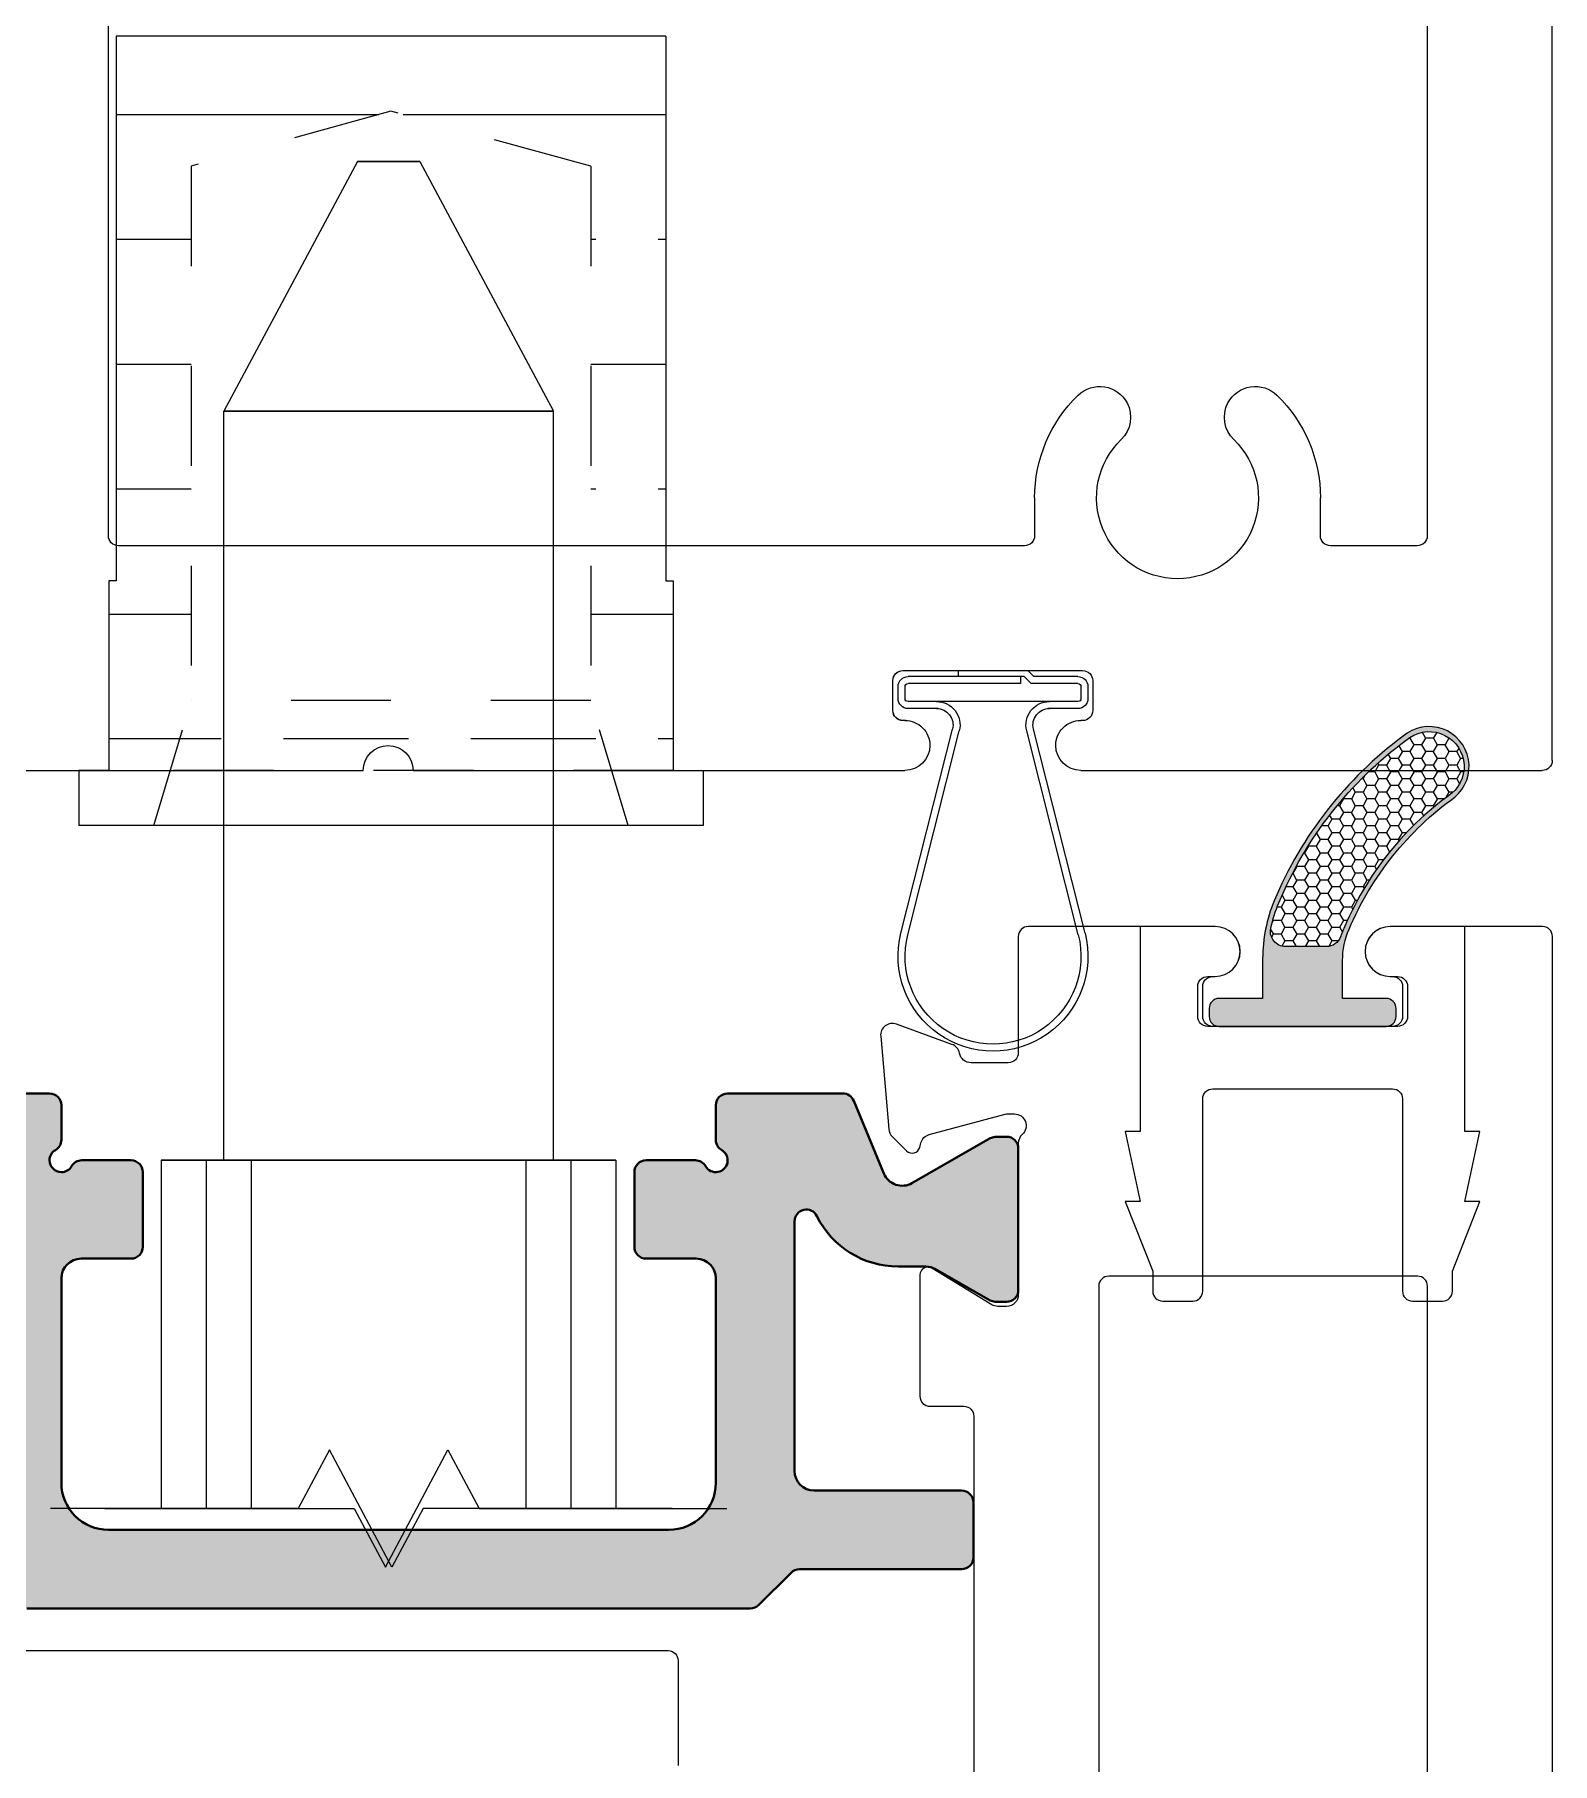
# Model space of a CAD drawing. Extents: x -87 to 44, y -173 to 76.
# Drawn here: x -0.186 to 1.333, y -3.901 to -2.17 of the extents above; entities that cross this region are included whole.
import ezdxf

# ---------------------------------------------------------------- set-up
doc = ezdxf.new("R2010")
doc.units = 0
doc.header["$MEASUREMENT"] = 0
doc.linetypes.add('C', pattern=[0])
doc.linetypes.add('HIDDEN2', pattern=[0.1875, 0.125, -0.0625])
doc.layers.get('0').update_dxf_attribs({"linetype": 'CONTINUOUS'})
for name, color, linetype in [('FRAME', 1, 'CONTINUOUS'), ('HANDLE_SET', 7, 'CONTINUOUS'), ('INERTIA', 7, 'CONTINUOUS'), ('Part', 7, 'CONTINUOUS'), ('VENT', 5, 'CONTINUOUS')]:
    doc.layers.add(name, color=color, linetype=linetype)
pattern_1 = [(0, (0, 0), (0, 0.25), []), (0, (0, 0.125), (0, 0.25), [0.125, -0.0625])]

# ---------------------------------------------------------------- blocks, each defined once
blk = doc.blocks.new('FGSFG FG')
at = {"layer": 'HANDLE_SET', "color": 7}
for p, q in [((-67.66218615209425, 44.74863545115808), (-67.66218615209425, 43.99863545115809)), ((-67.33218615209427, 44.74863545115808), (-67.33218615209427, 43.99863545115809)), ((-67.52842615209426, 43.74863545115809), (-67.66218615209425, 43.99863545115809)), ((-67.33218615209427, 43.99863545115809), (-67.66218615209425, 43.99863545115809)), ((-67.46594615209426, 43.74863545115809), (-67.33218615209427, 43.99863545115809)), ((-67.46594615209426, 43.74863545115809), (-67.52842615209426, 43.74863545115809))]:
    blk.add_line(p, q, dxfattribs=at)
at = {"layer": 'INERTIA', "color": 7}
for p, q in [((-67.53166126501026, 45.09719840412938), (-67.50040828054512, 45.15593900562939)), ((-67.50040828054512, 45.15593900562939), (-67.4379023116148, 45.0384578026294)), ((-67.78105716601192, 45.09719839607058), (-67.53166126501026, 45.09719840412938)), ((-67.72468615209425, 44.74863545115809), (-67.72468615209425, 45.09719840412938)), ((-67.63468615209425, 44.74863545115809), (-67.63468615209425, 45.09719840412938)), ((-67.4379023116148, 45.0384578026294), (-67.40664932714964, 45.09719840412938)), ((-67.40664932714964, 45.09719840412938), (-67.15869376219044, 45.09719840412938)), ((-67.31468615209425, 44.74863545115809), (-67.31468615209425, 45.09719840412938)), ((-67.26968615209425, 44.74863545115809), (-67.26968615209425, 45.09719840412938)), ((-67.72468615209425, 44.74863545115809), (-67.26968615209425, 44.74863545115809))]:
    blk.add_line(p, q, dxfattribs=at)
blk = doc.blocks.new('25058 BOM')
for p, q in [((683.0746507635472, 59.61147890508381), (683.0746507635472, 59.59947890508381)), ((683.0816507635473, 59.61147890508381), (683.0816507635473, 59.59947890508381)), ((683.0846507635472, 59.6214789050838), (683.1286517635472, 59.6214789050838)), ((683.0846507635472, 59.61447890508381), (683.131551600227, 59.61447890508381)), ((683.1346507635473, 59.62747890508381), (683.1286517635472, 59.6214789050838)), ((683.1385504335603, 59.6214789050838), (683.131551600227, 59.61447890508381)), ((683.2046517635472, 59.62747890508381), (683.1346507635473, 59.62747890508381)), ((683.1385504335603, 59.6214789050838), (683.2546507635473, 59.6214789050838)), ((683.142078288618, 59.6214789050838), (683.142078288618, 59.61447890508381)), ((683.142078288618, 59.61447890508381), (683.2546507635473, 59.61447890508381)), ((683.2046517635472, 59.62747890508381), (683.2046517635472, 59.6214789050838)), ((683.2576507635472, 59.59947890508381), (683.2576507635472, 59.61147890508381)), ((683.2646507635473, 59.59947890508381), (683.2646507635473, 59.61147890508381)), ((683.0846507635472, 59.59647890508381), (683.1146736117528, 59.59647890508381)), ((683.1131672215495, 59.59647890508381), (683.2546507635473, 59.59647890508381)), ((683.0846507635472, 59.58947890508381), (683.1146736117528, 59.58947890508381)), ((683.2246289153418, 59.58947890508381), (683.2546507635473, 59.58947890508381)), ((683.0775465766021, 59.36475392694702), (683.1291488797368, 59.568956269003)), ((683.0843332377453, 59.36303892533605), (683.1359355408802, 59.56724126739202)), ((683.2549692893491, 59.36303892533605), (683.2033669862144, 59.56724126739202)), ((683.2617559504924, 59.36475392694702), (683.2101536473576, 59.568956269003))]:
    blk.add_line(p, q)
for centre, radius, start, end in [((683.0846507635472, 59.61147890508381), 0.01, 90, 180), ((683.0846507635472, 59.61147890508381), 0.003000000000000001, 90, 180), ((683.2546507635473, 59.61147890508381), 0.01, 0, 90), ((683.2546507635473, 59.61147890508381), 0.003000000000000001, 0, 90), ((683.0846507635472, 59.59947890508381), 0.01, 180, 270), ((683.0846507635472, 59.59947890508381), 0.003000000000000001, 180, 270), ((683.1131672215495, 59.57299486308607), 0.02348404199774125, 345.8181526709359, 90), ((683.226135305545, 59.57299486308607), 0.02348404199774134, 90, 194.1818473290641), ((683.2546507635473, 59.59947890508381), 0.01, 270, 0), ((683.2546507635473, 59.59947890508381), 0.003000000000000001, 270, 0), ((683.1131672215495, 59.57299486308607), 0.01648404199774125, 345.8181526709359, 90), ((683.226135305545, 59.57299486308607), 0.01648404199774134, 90, 194.1818473290641), ((683.1696512635472, 59.34147890508381), 0.095, 165.8181526709351, 14.18184732906528), ((683.1696512635472, 59.34147890508381), 0.088, 165.8181526709351, 14.18184732906528)]:
    blk.add_arc(centre, radius, start, end)
blk = doc.blocks.new('FADFADFFA DF')
h = blk.add_hatch()
h.set_pattern_fill('BRASS', color=256)
h.set_pattern_definition(pattern_1)
h.paths.add_polyline_path([(-67.25968615209426, 44.3096388057593), (-67.73468615209426, 44.3096388057593), (-67.71818615209426, 44.2546388057593), (-67.27618615209425, 44.2546388057593)])
h.paths.add_polyline_path([(-67.73468615209426, 44.3096388057593), (-67.80968615209426, 44.3096388057593), (-67.80968615209426, 44.2546388057593), (-67.77968615209426, 44.2546388057593), (-67.71818615209426, 44.2546388057593)])
h.paths.add_polyline_path([(-67.18468615209426, 44.3096388057593), (-67.25968615209426, 44.3096388057593), (-67.27618615209425, 44.2546388057593), (-67.21468615209426, 44.2546388057593), (-67.18468615209426, 44.2546388057593)])
h = blk.add_hatch()
h.set_pattern_fill('BRASS', color=256)
h.set_pattern_definition(pattern_1)
h.paths.add_polyline_path([(-67.27618615209425, 44.2546388057593), (-67.71818615209426, 44.2546388057593), (-67.69718615209426, 44.1846388057593), (-67.29718615209424, 44.1846388057593)])
h.paths.add_polyline_path([(-67.25968615209426, 44.3096388057593), (-67.73468615209426, 44.3096388057593), (-67.71818615209426, 44.2546388057593), (-67.27618615209425, 44.2546388057593)])
h = blk.add_hatch()
h.set_pattern_fill('BRASS', color=256)
h.set_pattern_definition(pattern_1)
h.paths.add_polyline_path([(-67.21468615209426, 44.2546388057593), (-67.27618615209425, 44.2546388057593), (-67.29718615209424, 44.1846388057593), (-67.29718615209424, 43.64963880575931), (-67.49718615209426, 43.5946388057593), (-67.69718615209426, 43.6496388057593), (-67.69718615209428, 44.18463880575935), (-67.71818615209426, 44.2546388057593), (-67.77968615209426, 44.2546388057593), (-67.77968615209426, 44.0646388057593), (-67.77218615209425, 44.0646388057593), (-67.77218615209425, 43.51963880575931), (-67.22218615209427, 43.51963880575931), (-67.22218615209427, 44.0646388057593), (-67.21468615209426, 44.0646388057593)])
h = blk.add_hatch()
h.set_pattern_fill('BRASS', color=256)
h.set_pattern_definition(pattern_1)
h.paths.add_polyline_path([(-67.27618615209425, 44.2546388057593), (-67.71818615209426, 44.2546388057593), (-67.69718615209426, 44.1846388057593), (-67.29718615209424, 44.1846388057593)], flags=17)
at = {"layer": 'INERTIA', "color": 7}
for p, q in [((-67.80968615209426, 44.3096388057593), (-67.18468615209426, 44.3096388057593)), ((-67.80968615209426, 44.2546388057593), (-67.80968615209426, 44.3096388057593)), ((-67.18468615209426, 44.2546388057593), (-67.18468615209426, 44.3096388057593)), ((-67.77968615209426, 44.2546388057593), (-67.80968615209426, 44.2546388057593)), ((-67.77968615209426, 44.0646388057593), (-67.77968615209426, 44.2546388057593)), ((-67.21468615209426, 44.0646388057593), (-67.21468615209426, 44.2546388057593)), ((-67.21468615209426, 44.2546388057593), (-67.18468615209426, 44.2546388057593)), ((-67.77218615209425, 44.0646388057593), (-67.77968615209426, 44.0646388057593)), ((-67.77218615209425, 43.51963880575931), (-67.77218615209425, 44.0646388057593)), ((-67.22218615209427, 43.51963880575931), (-67.22218615209427, 44.0646388057593)), ((-67.22218615209427, 44.0646388057593), (-67.21468615209426, 44.0646388057593)), ((-67.77218615209426, 43.51963880575931), (-67.22218615209427, 43.51963880575931))]:
    blk.add_line(p, q, dxfattribs=at)
at = {"layer": 'INERTIA', "color": 7, "linetype": 'HIDDEN2', "ltscale": 0.5}
for p, q in [((-67.73468615209426, 44.3096388057593), (-67.69718615209426, 44.1846388057593)), ((-67.25968615209426, 44.3096388057593), (-67.29718615209424, 44.1846388057593)), ((-67.77968615209426, 44.2546388057593), (-67.21468615209426, 44.2546388057593)), ((-67.69718615209429, 44.1846388057593), (-67.29718615209424, 44.1846388057593)), ((-67.69718615209426, 43.64963880575931), (-67.69718615209428, 44.18463880575931)), ((-67.29718615209424, 43.6496388057593), (-67.29718615209424, 44.18463880575932)), ((-67.69718615209426, 43.6496388057593), (-67.49718615209426, 43.5946388057593)), ((-67.49718615209426, 43.5946388057593), (-67.29718615209426, 43.6496388057593))]:
    blk.add_line(p, q, dxfattribs=at)
blk = doc.blocks.new('25196')
h = blk.add_hatch(color=256)
h.dxf.hatch_style = 1
h.paths.add_polyline_path([(-0.0835000000000008, 0, 0.414213562373095), (-0.0934999999999988, -0.00999999999999801), (-0.0934999999999988, -0.01800000000000068, 0.414213562373095), (-0.0835000000000008, -0.02799999999999869), (-0.03999999999999915, -0.02799999999999869), (-0.03999999999999915, -0.05785786437627038), (-0.03999999999999915, -0.06594732452941329, -0.101269969250912), (-0.04643100417474755, -0.09737347372501143, -0.1373134445494965), (-0.1522745511964061, -0.2294751011726532, 1.008481109248399), (-0.1004823336566604, -0.2904432055484764, 0.1352418904348582), (0.02843659280805078, -0.1257235416071723, 0.09912861590021499), (0.03999999999999912, -0.06797140076635715), (0.03999999999999915, -0.05785786437627038), (0.03999999999999915, -0.02800000000000225), (0.08349999999999724, -0.02800000000000225, 0.414213562373095), (0.0934999999999988, -0.01800000000000068), (0.0934999999999988, -0.01000000000000334, 0.4142135623730949), (0.08349999999999547, 0)])
h.paths.add_polyline_path([(0.01715917121256118, -0.07999999999999266, -0.4769757243821136), (0.03183138327555873, -0.09811868452696117, -0.04647921464780781), (0.0238220397144443, -0.1237984702458415, -0.1353680807655825), (-0.1036145827353818, -0.2865410750086921, -1.008549315805216), (-0.1492050365935049, -0.233426524955751, 0.1455754414467376), (-0.03786737528095366, -0.08958174200962173, -0.309671405896239), (-0.02388014966793934, -0.08000000000000185), (-0.01785786437626768, -0.0799999999999983)], flags=16)
h = blk.add_hatch()
h.set_pattern_fill('HONEY', color=256, scale=0.0625)
h.set_pattern_definition([(0, (45.46243526074674, 20.43142425174361), (0.01171875, 0.006765823467065927), [0.0078125, -0.015625]), (120, (45.46243526074674, 20.43142425174361), (-0.01171875, 0.006765823467065928), [0.007812499999999999, -0.015625]), (59.99999999999999, (45.46243526074674, 20.43142425174361), (2.602085213965211e-18, 0.01353164693413185), [-0.015625, 0.0078125])])
h.paths.add_polyline_path([(-0.1492050365934934, -0.233426524955743, 1.008549315807167), (-0.1036145827353791, -0.2865410750086901, 0.1353680807655805), (0.02382203971444444, -0.1237984702458412, 0.04647921464780722), (0.03183138327555877, -0.09811868452696121, 0.4769757243821154), (0.01715917121256118, -0.07999999999999266), (-0.01785786437626768, -0.0799999999999983), (-0.02388014966793934, -0.08000000000000185, 0.3096714058962401), (-0.03786737528095374, -0.08958174200962171, -0.1455754414467264)])
at = {"layer": 'Part'}
blk.add_lwpolyline([(-0.1004823336566574, -0.290443205548474, 0.1352418904348408), (0.02843659280804189, -0.1257235416071936, 0.09912861590023608), (0.03999999999999915, -0.06797140076636765), (0.03999999999999915, -0.05785786437627038), (0.03999999999999915, -0.02800000000000225), (0.0835000000000008, -0.02800000000000225, 0.414213562372991), (0.0934999999999988, -0.01800000000000068), (0.0934999999999988, -0.01000000000000156, 0.4142135623728869), (0.0835000000000008, 0), (-0.0835000000000008, 0, 0.414213562373095), (-0.0934999999999988, -0.00999999999999801), (-0.0934999999999988, -0.01800000000000068, 0.414213562373095), (-0.0835000000000008, -0.02799999999999869), (-0.03999999999999915, -0.02799999999999869), (-0.03999999999999915, -0.05785786437627038), (-0.03999999999999915, -0.06594732452939667, -0.1012699692510954), (-0.04643100417476376, -0.09737347372504956, -0.1373134445494629), (-0.1522745511964061, -0.2294751011726532, 1.008481109248132)], format="xyb", close=True, dxfattribs=at)
blk.add_lwpolyline([(0.01718771564232924, -0.08000002715949961, -0.4763918822310501), (0.03183138327555923, -0.09811868452695904, -0.04647921464780437), (0.02382203971444596, -0.1237984702458377, -0.1353680807655855), (-0.103614582735382, -0.2865410750086923, -1.008549315807548), (-0.1492050365934929, -0.2334265249557426, 0.1455754414467267), (-0.0378673752809533, -0.08958174200962077, -0.3096714058963633), (-0.02388014966793151, -0.08000000000000185), (-0.01785786437626768, -0.0799999999999983), (0.01785786437626768, -0.0799999999999983)], format="xyb", dxfattribs=at)
blk = doc.blocks.new('3921-1_Block_Frame_Component')
for p, q in [((-0.06250000000011324, -1.903000436308508), (-0.0625, -0.009999999999969589)), ((0.06249999999446132, -0.259999999999911), (0.06249999999446132, -1.678000436306284)), ((1.382499539105911, -1.678000436306284), (1.382499539105911, -0.2599999999999749)), ((0.1694999999945459, -1.678000436306283), (0.1694999999945459, -1.639999999997734)), ((0.4555000000005158, -1.640000000004358), (0.4554999999956557, -1.678000436305005)), ((0.07249999999446288, -1.688000436306284), (0.1594999999945443, -1.688000436306283)), ((0.4654999999956537, -1.688000436306284), (1.37249953910591, -1.688000436306284)), ((0.5873440139517818, -1.813000436308509), (0.4073440139516258, -1.813000436308509)), ((0.3973440139516242, -1.823000436308547), (0.3973440139517379, -1.853000436308511)), ((0.5973440139462483, -1.852994227559189), (0.5973440139462483, -1.822962897163516)), ((0.5973440139516697, -1.853062975419865), (0.5973440139517834, -1.823000436308546)), ((0.4073440139517288, -1.863000436308502), (0.4093440139516815, -1.863000436308503)), ((0.5843440139462146, -1.862994227559294), (0.5873440139462573, -1.862994227559294)), ((0.5853440139516124, -1.863000436308504), (0.5873440139515651, -1.863000436308509)), ((0.4343440139516588, -1.887906688481409), (0.4343440139516588, -1.888000436308531)), ((0.5603440139516351, -1.888000436308531), (0.5603440139516351, -1.887906688481409)), ((0.4093440139516815, -1.913000436308502), (-0.05250000000011301, -1.913000436308509)), ((1.077499539112367, -1.913000436308502), (0.5853440139516124, -1.913000436308509)), ((1.472150544144029, -1.913000436308502), (1.127499539112321, -1.913000436308502))]:
    blk.add_line(p, q)
for centre, radius, start, end in [((0.3124999999945635, -1.639999999997737), 0.1430000000000176, 134.0684593830061, 179.9999999999989), ((0.2346020543824672, -1.559526960603018), 0.03099999999997745, 27.99999999999727, 134.0684593829349), ((0.3903979456066908, -1.559526960603), 0.03099999999997505, 45.9315406170814, 152.0000000000401), ((0.3124999999984297, -1.640000000004313), 0.1430000000020861, 359.9999999999819, 45.93154061993931), ((0.2346020543824343, -1.55952696060301), 0.03100000000000201, 314.0684593829751, 27.99999999995571), ((0.3903979456065683, -1.559526960603196), 0.0309999999999589, 151.9999999996134, 225.9315406167418), ((0.3124999999944365, -1.639999999997776), 0.08100000000000618, 134.0684593829741, 45.93154061697698), ((0.07249999999446022, -1.678000436306285), 0.009999999999998899, 179.9999999999949, 270.0000000000152), ((0.1594999999945461, -1.678000436306283), 0.009999999999999787, 269.9999999999898, 0), ((0.4654999999956537, -1.678000436306286), 0.00999999999999801, 179.9999999926618, 270), ((1.372499539105911, -1.678000436306285), 0.009999999999998899, 269.9999999999898, 5.088887490341627e-12), ((0.407344013951624, -1.823000436308509), 0.009999999999999787, 89.99999999998981, 180.0000000002188), ((0.5873440139462573, -1.822962897163516), 0.009999999999990905, 0, 90), ((0.5873440139517836, -1.823000436308509), 0.009999999999999787, 359.9999999997863, 90.00000000001017), ((0.4073440139517253, -1.853000436308514), 0.009999999999987352, 179.9999999999796, 270.0000000000203), ((0.4095033290015131, -1.887840698027079), 0.02484077260337315, 359.847791410163, 90.36746612884058), ((0.5851846989017808, -1.88784069802708), 0.0248407726033724, 89.63253387115944, 180.1522085898349), ((0.5873440139461437, -1.852994227559246), 0.01000000000004775, 270.0000000006514, 3.256887993818641e-10), ((0.5873440139515651, -1.853000436308518), 0.009999999999990905, 270, 4.071109992273302e-11), ((-0.05250000000011301, -1.903000436308508), 0.01000000000000068, 180, 270), ((0.4093440139516851, -1.888000436308528), 0.02499999999997371, 269.9999999999919, 359.9999999999918), ((0.5853440139516124, -1.888000436308531), 0.02499999999997726, 180, 270), ((1.102499539112344, -1.913000436308502), 0.02499999999997726, 0, 180)]:
    blk.add_arc(centre, radius, start, end)
blk = doc.blocks.new('3921_Block_Frame_Assembly')
blk.add_blockref('3921-1_Block_Frame_Component', (0.0625, 0.009999999999969589))

msp = doc.modelspace()

# ---------------------------------------------------------------- hatches: boundary and pattern name
h = msp.add_hatch(color=256)
h.dxf.hatch_style = 1
edge = h.paths.add_edge_path()
edge.add_line((-0.2025395515164314, -3.742059331886797), (-0.2349961855463585, -3.709602697856869))
edge.add_arc((-0.2433492025787247, -3.71795571488919), 0.01181294997387375, 44.99999999984475, 89.99999999984506)
edge.add_line((-0.2433492025786927, -3.706142764915317), (-0.4055894544110652, -3.706142764915345))
edge.add_arc((-0.405589454411051, -3.694329814941444), 0.01181294997390125, 179.999999999931, 269.9999999999311, ccw=False)
edge.add_line((-0.4174024043849522, -3.69432981494143), (-0.4174024043849522, -3.639202715063252))
edge.add_arc((-0.4055894544110652, -3.639202715063252), 0.01181294997388704, 90, 180, ccw=False)
edge.add_line((-0.4055894544110652, -3.627389765089365), (-0.2581443684444276, -3.627389765089365))
edge.add_arc((-0.2581443684444276, -3.607701515132849), 0.0196882499565163, 270, 360)
edge.add_line((-0.2384561184879113, -3.607701515132849), (-0.2384561184879113, -3.35785051476066))
edge.add_arc((-0.2502690684617926, -3.357850514760655), 0.01181294997388138, 359.9999999999742, 513.714890153847)
edge.add_arc((-0.3420621483206177, -3.312513227579739), 0.09056594979991707, 270.0000000000103, 333.71489015376585, ccw=False)
edge.add_line((-0.3420621483206014, -3.403079177379656), (-0.3697540859751394, -3.403079177379372))
edge.add_arc((-0.3697540859753787, -3.422764146129381), 0.0196849687500098, 89.9999999993033, 119.999999999894)
edge.add_line((-0.3795965703503521, -3.405716463119152), (-0.4318210369640179, -3.435868272976823))
edge.add_arc((-0.4416635213390352, -3.418820589966641), 0.01968496874999068, 270.0000000000932, 300.0000000000741, ccw=False)
edge.add_line((-0.4416635213390032, -3.438505558716631), (-0.450592423134915, -3.438505558716631))
edge.add_arc((-0.450592423134915, -3.426694577466638), 0.0118109812499938, 180, 270, ccw=False)
edge.add_line((-0.4624034043849088, -3.426694577466638), (-0.4624034043849088, -3.284962802466627))
edge.add_arc((-0.450592423134915, -3.284962802466627), 0.0118109812499938, 90, 180, ccw=False)
edge.add_line((-0.450592423134915, -3.273151821216633), (-0.4416635213390032, -3.273151821216633))
edge.add_arc((-0.4416635213389893, -3.292836789966636), 0.0196849687500027, 60.000000000100385, 90.00000000004042, ccw=False)
edge.add_line((-0.4318210369640179, -3.275789106956413), (-0.3559780520314257, -3.319577074723387))
edge.add_arc((-0.3461355676564086, -3.302529391713186), 0.01968496875000749, 239.9999999999549, 337.5041037905365)
edge.add_line((-0.3279484884202839, -3.310061200496452), (-0.2977390859020739, -3.237114473742484))
edge.add_arc((-0.286826838360388, -3.241633559012457), 0.01181098125002, 90.0000000000162, 157.5041037904949, ccw=False)
edge.add_line((-0.2868268383603914, -3.229822577762437), (-0.1793913686184192, -3.229822577762437))
edge.add_line((-0.1793913686184192, -3.229822577762437), (-0.1715160686357899, -3.229822577762437))
edge.add_arc((-0.1715160686358042, -3.241635527736339), 0.01181294997390125, -6.889422365929931e-11, 89.9999999999311, ccw=False)
edge.add_line((-0.1597031186619029, -3.241635527736353), (-0.1597031186619597, -3.276301998072459))
edge.add_arc((-0.1715160686358462, -3.276301998072507), 0.01181294997388643, -59.99999999968372, 2.326032699784264e-10, ccw=False)
edge.add_arc((-0.1597031186619249, -3.296762627614569), 0.0118129499739221, 119.9999999997789, 179.9999999996769)
edge.add_arc((-0.1597031186619171, -3.296762627614488), 0.01181294997392968, 180.000000000069, 270.0000000000689)
edge.add_arc((-0.1597031186618917, -3.296762627614524), 0.0118129499738937, 269.9999999999456, 329.9999999999811)
edge.add_arc((-0.1392424891198424, -3.308575577588424), 0.01181294997389362, 89.9999999999456, 149.9999999999811, ccw=False)
edge.add_line((-0.1392424891198312, -3.29676262761453), (-0.08998800881332958, -3.296762627614502))
edge.add_arc((-0.08998800881334379, -3.308575577588403), 0.01181294997390125, -6.889422365929931e-11, 89.9999999999311, ccw=False)
edge.add_line((-0.07817505883944253, -3.308575577588417), (-0.07817505883944253, -3.383390927423111))
edge.add_arc((-0.08998800881332958, -3.383390927423111), 0.01181294997388704, -90, 0, ccw=False)
edge.add_line((-0.08998800881332958, -3.395203877396998), (-0.1400148687054434, -3.39520387739697))
edge.add_arc((-0.140014868705415, -3.414892127353458), 0.01968824995648788, 90.00000000008272, 180.0000000000827)
edge.add_line((-0.1597031186619029, -3.414892127353486), (-0.1597031186619029, -3.619514465106736))
edge.add_arc((-0.1124513187662979, -3.619514465106736), 0.04725179989560502, 180, 270)
edge.add_line((-0.1124513187662979, -3.666766265002341), (0.4480825099965022, -3.666766265002341))
edge.add_arc((0.4480825099964738, -3.619514465106764), 0.0472517998955766, 270.0000000000344, 360.0000000000344)
edge.add_line((0.4953343098920504, -3.619514465106736), (0.4953343098920504, -3.414892127353486))
edge.add_arc((0.4756460599355341, -3.414892127353486), 0.0196882499565163, 0, 90)
edge.add_line((0.4756460599355341, -3.39520387739697), (0.4256192000434202, -3.395203877396998))
edge.add_arc((0.4256192000434202, -3.383390927423111), 0.01181294997388704, 180, 270, ccw=False)
edge.add_line((0.4138062500695332, -3.383390927423111), (0.4138062500695332, -3.308575577588417))
edge.add_arc((0.4256192000434345, -3.308575577588403), 0.01181294997390125, 90.0000000000689, 180.0000000000689, ccw=False)
edge.add_line((0.4256192000434202, -3.296762627614502), (0.4748736803499787, -3.29676262761453))
edge.add_arc((0.4748736803500359, -3.308575577588471), 0.01181294997394078, 30.000000000309683, 90.00000000027728, ccw=False)
edge.add_arc((0.4953343098920892, -3.296762627614484), 0.01181294997389348, 210.0000000000839, 419.9999999999164)
edge.add_arc((0.5071472598659601, -3.276301998072399), 0.01181294997390983, 180.0000000002886, 240.00000000025528, ccw=False)
edge.add_line((0.4953343098920504, -3.276301998072459), (0.4953343098920504, -3.241635527736353))
edge.add_arc((0.5071472598659517, -3.241635527736339), 0.01181294997390125, 90.0000000000689, 180.0000000000689, ccw=False)
edge.add_line((0.5071472598659374, -3.229822577762437), (0.5150225598485667, -3.229822577762437))
edge.add_line((0.5150225598485667, -3.229822577762437), (0.6224580295905389, -3.229822577762437))
edge.add_arc((0.6224580295905355, -3.241633559012457), 0.01181098125002, 22.495896209505077, 89.99999999998391, ccw=False)
edge.add_line((0.6333702771322214, -3.237114473742484), (0.6635796796504314, -3.310061200496452))
edge.add_arc((0.6817667588865738, -3.302529391713184), 0.01968496875002436, 202.4958962094474, 299.9999999999572)
edge.add_line((0.6916092432615732, -3.319577074723416), (0.7674522281941654, -3.275789106956413))
edge.add_arc((0.7772947125691245, -3.29283678996659), 0.01968496874995695, 89.99999999992377, 119.99999999993511, ccw=False)
edge.add_line((0.7772947125691507, -3.273151821216633), (0.7862236143650625, -3.273151821216633))
edge.add_arc((0.7862236143650909, -3.284962802466655), 0.01181098125002222, 1.3778844731859863e-10, 90.0000000001379, ccw=False)
edge.add_line((0.7980345956151131, -3.284962802466627), (0.7980345956151131, -3.426694577466638))
edge.add_arc((0.7862236143650909, -3.426694577466609), 0.01181098125002222, 269.9999999998621, 359.99999999986215, ccw=False)
edge.add_line((0.7862236143650625, -3.438505558716631), (0.7772947125691507, -3.438505558716631))
edge.add_arc((0.7772947125691563, -3.41882058996674), 0.01968496874989167, 239.9999999998485, 269.99999999998386, ccw=False)
edge.add_line((0.7674522281941654, -3.435868272976823), (0.7152277615804996, -3.405716463119152))
edge.add_arc((0.7053852772055281, -3.422764146129374), 0.01968496875000272, 60.00000000010043, 90.0000000007022)
edge.add_line((0.7053852772052869, -3.403079177379372), (0.6776933395508058, -3.403079177379656))
edge.add_arc((0.6776933395508078, -3.312513227579762), 0.09056594979989407, 206.2851098462251, 269.99999999999875, ccw=False)
edge.add_arc((0.5859002596919402, -3.357850514760668), 0.01181294997393825, 26.28510984608889, 179.9999999999613)
edge.add_line((0.5740873097180019, -3.35785051476066), (0.5740873097180019, -3.607701515132849))
edge.add_arc((0.5937755596745182, -3.607701515132849), 0.0196882499565163, 180, 270)
edge.add_line((0.5937755596745182, -3.627389765089365), (0.7412206456411559, -3.627389765089337))
edge.add_arc((0.7412206456411417, -3.639202715063238), 0.01181294997390125, -6.889422365929931e-11, 89.9999999999311, ccw=False)
edge.add_line((0.7530335956150429, -3.639202715063252), (0.7530335956150429, -3.69432981494143))
edge.add_arc((0.7412206456411417, -3.694329814941444), 0.01181294997390125, -89.9999999999311, 6.889422365929931e-11, ccw=False)
edge.add_line((0.7412206456411559, -3.706142764915345), (0.5789803938088971, -3.706142764915345))
edge.add_arc((0.5789803938089106, -3.717955714889312), 0.01181294997396654, 90.00000000006573, 134.9999999999688)
edge.add_line((0.570627376776506, -3.709602697856898), (0.538170742746579, -3.742059331886797))
edge.add_arc((0.5298177257142186, -3.733706314854393), 0.01181294997392833, 269.99999999985084, 314.99999999985033, ccw=False)
edge.add_line((0.5298177257141878, -3.745519264828321), (-0.1941865344840972, -3.745519264828321))
edge.add_arc((-0.1941865344840895, -3.733706314854437), 0.01181294997388393, 225.0000000000605, 269.9999999999627, ccw=False)

# ---------------------------------------------------------------- linework, layer by layer
at = {"layer": 'INERTIA', "color": 1, "lineweight": 20}
msp.add_lwpolyline([(1.177556761125707, -3.112708009894565, -0.4142135623758006), (1.187556761125584, -3.122708009894556), (1.187556761125584, -3.152708009894543, -0.4142135623733031), (1.177556761125593, -3.162708009894548), (0.9875567611256519, -3.162708009894548, -0.4142135623718723), (0.977556761125661, -3.152708009894599), (0.9775567611255473, -3.122708009894613, -0.4142135623743437), (0.9875567611255383, -3.112708009894579), (0.9950567611255883, -3.112708009894579, 0.9999999999999999), (0.9950567611255883, -3.062708009894568), (0.9200567611256565, -3.062708009894568), (0.9200567611257702, -3.267855689219505), (0.9050567611256133, -3.267855689219505), (0.9200567611257702, -3.337855689219513), (0.9050567611256133, -3.337855689219513), (0.9325567611256167, -3.407708009894581), (0.9325567611256167, -3.427708009894591, 0.4142135623729184), (0.9425567611256076, -3.437708009894582), (0.9725567611256087, -3.43770800989461, 0.4142135623733161), (0.9825567611255996, -3.427708009894605), (0.9825567611255996, -3.235208009894553, -0.414213562373095), (0.992556761125619, -3.225208009894548), (1.172556761125597, -3.225208009894548, -0.414213562373095), (1.182556761125588, -3.235208009894553), (1.182556761125588, -3.427708009894577, 0.414213562373082), (1.192556761125608, -3.437708009894582), (1.222556761125609, -3.437708009894582, 0.414213562373121), (1.2325567611256, -3.427708009894577), (1.2325567611256, -3.407708009894581), (1.260056761125575, -3.337855689219513), (1.245056761125588, -3.337855689219513), (1.260056761125575, -3.267855689219505), (1.245056761125588, -3.267855689219505), (1.245056761125588, -3.062708009894568), (1.170056761125656, -3.062708009894568, 0.9999999999999999), (1.170056761125656, -3.112708009894551)], format="xyb", close=True, dxfattribs=at)
at = {"layer": 'INERTIA', "color": 7, "lineweight": 40}
msp.add_lwpolyline([(-0.2868268383603914, -3.229822577762437), (-0.1793913686184192, -3.229822577762437), (-0.1715160686357899, -3.229822577762437, -0.414213562373095), (-0.1597031186619029, -3.241635527736353), (-0.1597031186619597, -3.276301998072459, -0.267949192430734), (-0.1656095936488464, -3.286532312843494, 0.2679491924306479), (-0.1715160686358468, -3.296762627614502, 0.414213562373095), (-0.1597031186619029, -3.308575577588417, 0.2679491924312923), (-0.149472803890867, -3.302669102601474, -0.2679491924312922), (-0.1392424891198312, -3.29676262761453), (-0.08998800881332958, -3.296762627614502, -0.414213562373095), (-0.07817505883944253, -3.308575577588417), (-0.07817505883944253, -3.383390927423111, -0.414213562373095), (-0.08998800881332958, -3.395203877396998), (-0.1400148687054434, -3.39520387739697, 0.414213562373095), (-0.1597031186619029, -3.414892127353486), (-0.1597031186619029, -3.619514465106736, 0.414213562373095), (-0.1124513187662979, -3.666766265002341), (0.4480825099965022, -3.666766265002341, 0.414213562373095), (0.4953343098920504, -3.619514465106736), (0.4953343098920504, -3.414892127353486, 0.414213562373095), (0.4756460599355341, -3.39520387739697), (0.4256192000434202, -3.395203877396998, -0.414213562373095), (0.4138062500695332, -3.383390927423111), (0.4138062500695332, -3.308575577588417, -0.414213562373095), (0.4256192000434202, -3.296762627614502), (0.4748736803499787, -3.29676262761453, -0.26794919243097), (0.4851039951210714, -3.302669102601445, 1.303225372839249), (0.5012407848790508, -3.286532312843466, -0.26794919243097), (0.4953343098920504, -3.276301998072459), (0.4953343098920504, -3.241635527736353, -0.414213562373095), (0.5071472598659374, -3.229822577762437), (0.5150225598485667, -3.229822577762437), (0.6224580295905389, -3.229822577762437, -0.3033662375885398), (0.6333702771322214, -3.237114473742484), (0.6635796796504314, -3.310061200496452, 0.4531156876737576), (0.6916092432615732, -3.319577074723416), (0.7674522281941654, -3.275789106956413, -0.1316524975874465), (0.7772947125691507, -3.273151821216633), (0.7862236143650625, -3.273151821216633, -0.414213562373095), (0.7980345956151131, -3.284962802466627), (0.7980345956151131, -3.426694577466638, -0.414213562373095), (0.7862236143650625, -3.438505558716631), (0.7772947125691507, -3.438505558716631, -0.1316524975879972), (0.7674522281941654, -3.435868272976823), (0.7152277615804996, -3.405716463119152, 0.1316524975900662), (0.7053852772052869, -3.403079177379372), (0.6776933395508058, -3.403079177379656, -0.2853995512849981), (0.5964917689064668, -3.352619289316724, 0.793406778897342), (0.5740873097180019, -3.35785051476066), (0.5740873097180019, -3.607701515132849, 0.414213562373095), (0.5937755596745182, -3.627389765089365), (0.7412206456411559, -3.627389765089337, -0.414213562373095), (0.7530335956150429, -3.639202715063252), (0.7530335956150429, -3.69432981494143, -0.414213562373095), (0.7412206456411559, -3.706142764915345), (0.5789803938088971, -3.706142764915345, 0.198912367379216), (0.570627376776506, -3.709602697856898), (0.538170742746579, -3.742059331886797, -0.198912367379658), (0.5298177257141878, -3.745519264828321), (-0.1941865344840972, -3.745519264828321, -0.1989123673792158)], format="xyb", dxfattribs=at)
at = {"layer": 'VENT'}
for points in [[(1.332550061334902, -6.802662515711933), (1.332550061334906, -3.072708009894573, 0.4142135623729909), (1.3225500613349, -3.062708009894568), (1.170096237572131, -3.062708009894568, 0.9999999999999999), (1.170096237572131, -3.112708009894522), (1.172596237572185, -3.112708009894522, -0.4142135623730951), (1.182596237572077, -3.122708009894513), (1.182596237572063, -3.152708009894543, -0.414213562373095), (1.172596237572072, -3.162708009894533), (0.9925962375721218, -3.162708009894533, -0.4142135623716383), (0.9825962375721451, -3.152708009894599), (0.9825962375720172, -3.12270800989457, -0.4142135623743437), (0.9925962375720081, -3.112708009894522), (0.9950962375720627, -3.112708009894579, 0.9999999999999999), (0.9950962375720627, -3.062708009894568), (0.8080345955749442, -3.062708009894568, 0.414213562372991), (0.798034595574939, -3.072708009894573), (0.798034595574939, -3.187662515711924), (0.798034595574939, -3.189087437770485, -0.4142135623728869), (0.7880345955749339, -3.199087437770476), (0.7507948075557414, -3.199087437770476, -0.3595082375529395), (0.7391980941689331, -3.189511564863384, 0.2637246696261642), (0.7316406205531996, -3.180647918909091), (0.6761010672274841, -3.160433174673717, 0.5486187866237503), (0.6602968208560958, -3.172560199439662), (0.6684440153507074, -3.265683058634554, 0.176326980709623), (0.671858128332409, -3.273004647550767), (0.686177810068691, -3.287324329286793, 0.5773502691877253), (0.6993500943675235, -3.283794826346512), (0.7005451246826686, -3.279334912494765, -0.2679491924333291), (0.7088960183020054, -3.270984018874803), (0.7847228184122121, -3.25066628902076, -0.06554346281312318), (0.7877794576210198, -3.250263874834264), (0.7940979466105835, -3.250263874834477, -0.6885002580714392), (0.8019712446204244, -3.270876436627777, 0.2134217652851702), (0.7980345956150705, -3.279679051407005), (0.79803459561517, -3.431209354160433, -0.4142135623734473), (0.7862246486005295, -3.443019301175273), (0.7775170428498148, -3.44301930117506, -0.1378721067450662), (0.7713639467036506, -3.441289743850792), (0.7115937325992325, -3.404805849341916, 0.5855240683167034), (0.6996183704918968, -3.411526109135753), (0.6996183704916836, -3.533019301175148, 0.4142135623734072), (0.7096183704916887, -3.543019301175168), (0.7435335956150402, -3.543019301175168, -0.4142135623731991), (0.7535335956150311, -3.553019301175159), (0.7535335956150435, -4.135176041390967)], [(-0.4134808722491607, -3.787676041390942), (0.4475510517904331, -3.787676041390942, -0.4141482639565843), (0.4575519753135131, -3.797676041390933), (0.4575519753135113, -3.902676041390951, -0.4141482639557)]]:
    msp.add_lwpolyline(points, format="xyb", dxfattribs=at)
msp.add_lwpolyline([(0.8885369125673792, -4.162732688974263), (1.19755237828726, -4.162732688974263, 0.4142135623730893), (1.207552378287251, -4.152732688974272), (1.207552378287253, -3.422732688974254, 0.4142135623731008), (1.197552378287262, -3.412732688974263), (0.888536912567381, -3.412732688974263, 0.4142135623731009), (0.8785369125673901, -3.422732688974254), (0.8785369125673883, -4.152732688974272, 0.4142135623730893)], format="xyb", close=True, dxfattribs=at)

# ---------------------------------------------------------------- block references
at = {"rotation": 180}
msp.add_blockref('25196', (1.082556761125651, -3.162708009894533), dxfattribs=at)
at = {"layer": 'FRAME', "xscale": -1}
msp.add_blockref('3921_Block_Frame_Assembly', (1.332353061360471, -1.00345757358772), dxfattribs=at)
at = {"layer": 'INERTIA', "color": 7, "rotation": 180}
for name, p in [('FADFADFFA DF', (-67.32698443957443, 41.34818079586479)), ('FGSFG FG', (-67.3293687202862, 41.45187282354364))]:
    msp.add_blockref(name, p, dxfattribs=at)
at = {"layer": 'INERTIA', "color": 7, "xscale": -1, "rotation": 180}
msp.add_blockref('FGSFG FG', (67.6650035839023, 41.45187282354355), dxfattribs=at)
at = {"layer": 'INERTIA', "color": 7, "linetype": 'C', "xscale": -1, "rotation": 359.9999999999999}
msp.add_blockref('25058 BOM', (683.9423573109302, -62.43393691497889), dxfattribs=at)

doc.saveas('drawing.dxf')
